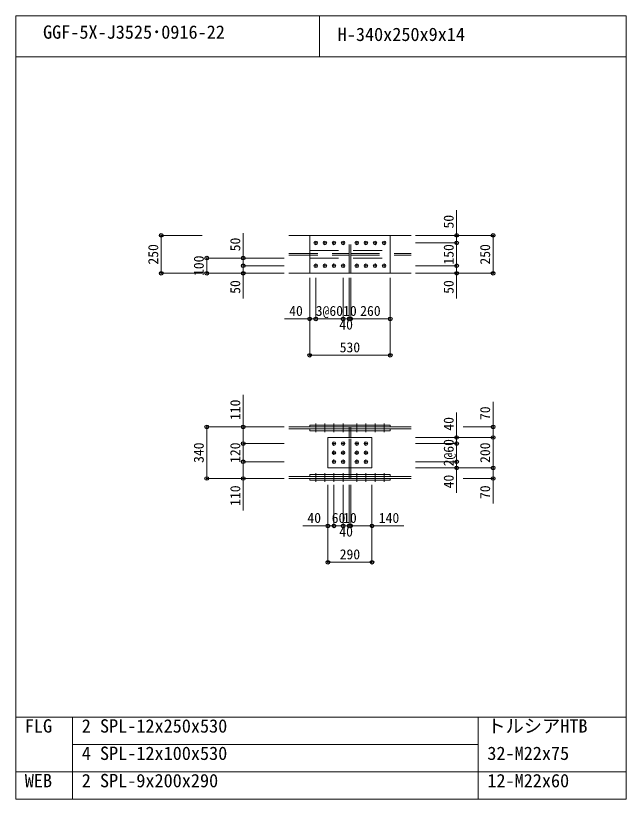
# Model space of a CAD drawing. Units: millimetres, scale not verified. Extents: x -8310 to 8310, y -4800 to 5700.
# Drawn here: x 4290 to 8310, y -4800 to 360 of the extents above; entities that cross this region are included whole.
import ezdxf
from ezdxf.enums import TextEntityAlignment as Align

# ---------------------------------------------------------------- set-up
doc = ezdxf.new("R2010")
doc.units = ezdxf.units.MM
doc.header["$LTSCALE"] = 30
doc.header["$PDMODE"] = 32
doc.header["$PDSIZE"] = 24
doc.linetypes.add('USER2', pattern=[9.525, 6.35, -3.175])
doc.layers.add('0-0', color=7, linetype='Continuous')
doc.layers.add('0-2', color=7, linetype='Continuous')
for name, color, linetype, lineweight in [('0-1', 7, 'Continuous', 18), ('0-5', 7, 'Continuous', 18), ('0-6', 7, 'USER2', 18), ('0-8', 7, 'Continuous', 18), ('0-9', 7, 'Continuous', 18), ('0-A', 7, 'Continuous', 18), ('0-B', 7, 'Continuous', 18)]:
    doc.layers.add(name, color=color, linetype=linetype, lineweight=lineweight)
doc.styles.add('ＭＳ ゴシック', font='')
doc.styles.get('ＭＳ ゴシック').set_extended_font_data('MS Gothic')

msp = doc.modelspace()

# ---------------------------------------------------------------- linework, layer by layer
at = {"layer": '0-0'}
for p in [(5248, -1086.5), (7193, -1086.5), (7433, -1086.5), (7193, -1136.5), (5548, -1236.5), (5788, -1236.5), (5788, -1286.5), (7193, -1286.5), (5248, -1336.5), (5548, -1336.5), (5788, -1336.5), (7193, -1336.5), (7433, -1336.5), (6225.5, -1636.5), (6265.5, -1636.5), (6445.5, -1636.5), (6485.5, -1636.5), (6495.5, -1636.5), (6755.5, -1636.5), (6225.5, -1876.5), (6755.5, -1876.5), (5548, -2347.5), (5788, -2347.5), (7433, -2347.5), (7193, -2417.5), (7433, -2417.5), (5788, -2457.5), (7193, -2457.5), (5788, -2577.5), (7193, -2577.5), (7193, -2617.5), (7433, -2617.5), (5548, -2687.5), (5788, -2687.5), (7433, -2687.5), (6345.5, -2999.5), (6385.5, -2999.5), (6445.5, -2999.5), (6485.5, -2999.5), (6495.5, -2999.5), (6635.5, -2999.5), (6345.5, -3239.5), (6635.5, -3239.5)]:
    msp.add_point(p, dxfattribs=at)
at = {"layer": '0-1'}
for p, q in [((4290, -4800), (4290, 360)), ((4290, 360), (8310, 360)), ((6290, 90), (6290, 360)), ((8310, -4800), (8310, 360)), ((4290, 90), (8310, 90)), ((4290, -4260), (8310, -4260)), ((4665, -4800), (4665, -4260)), ((7335, -4800), (7335, -4260)), ((4665, -4440), (7335, -4440)), ((4290, -4620), (8310, -4620)), ((4290, -4800), (8310, -4800))]:
    msp.add_line(p, q, dxfattribs=at)
at = {"layer": '0-5'}
for p, q in [((6088, -1086.5), (6485.5, -1086.5)), ((6225.5, -1086.5), (6755.5, -1086.5)), ((6225.5, -1336.5), (6225.5, -1086.5)), ((6495.5, -1086.5), (6893, -1086.5)), ((6088, -1336.5), (6485.5, -1336.5)), ((6495.5, -1336.5), (6893, -1336.5)), ((6088, -2347.5), (6485.5, -2347.5)), ((6225.5, -2335.5), (6755.5, -2335.5)), ((6225.5, -2347.5), (6225.5, -2335.5)), ((6225.5, -2361.5), (6755.5, -2361.5)), ((6225.5, -2373.5), (6225.5, -2361.5)), ((6485.5, -2417.5), (6485.5, -2373.5)), ((6495.5, -2347.5), (6893, -2347.5)), ((6495.5, -2361.5), (6495.5, -2347.5)), ((6495.5, -2361.5), (6893, -2361.5)), ((6495.5, -2417.5), (6495.5, -2373.5)), ((6345.5, -2417.5), (6635.5, -2417.5)), ((6345.5, -2617.5), (6345.5, -2417.5)), ((6485.5, -2661.5), (6485.5, -2617.5)), ((6495.5, -2661.5), (6495.5, -2617.5)), ((6088, -2673.5), (6485.5, -2673.5)), ((6225.5, -2661.5), (6485.5, -2661.5)), ((6225.5, -2673.5), (6225.5, -2661.5)), ((6225.5, -2673.5), (6485.5, -2673.5)), ((6485.5, -2661.5), (6755.5, -2661.5)), ((6485.5, -2673.5), (6755.5, -2673.5)), ((6755.5, -2673.5), (6755.5, -2661.5)), ((6225.5, -2687.5), (6485.5, -2687.5)), ((6225.5, -2699.5), (6225.5, -2687.5)), ((6225.5, -2699.5), (6485.5, -2699.5)), ((6485.5, -2687.5), (6755.5, -2687.5)), ((6485.5, -2699.5), (6755.5, -2699.5)), ((6495.5, -2687.5), (6893, -2687.5)), ((6755.5, -2699.5), (6755.5, -2687.5))]:
    msp.add_line(p, q, dxfattribs=at)
for points in [[(6225.5, -1336.5), (6755.5, -1336.5), (6755.5, -1086.5)], [(6088, -2361.5), (6485.5, -2361.5), (6485.5, -2347.5)], [(6225.5, -2347.5), (6755.5, -2347.5), (6755.5, -2335.5)], [(6225.5, -2373.5), (6755.5, -2373.5), (6755.5, -2361.5)], [(6345.5, -2617.5), (6635.5, -2617.5), (6635.5, -2417.5)], [(6088, -2687.5), (6485.5, -2687.5), (6485.5, -2673.5)], [(6495.5, -2687.5), (6495.5, -2673.5), (6893, -2673.5)]]:
    msp.add_lwpolyline(points, dxfattribs=at)
at = {"layer": '0-6'}
for p, q in [((6225.5, -1086.5), (6755.5, -1086.5)), ((6485.5, -1336.5), (6485.5, -1086.5)), ((6495.5, -1336.5), (6495.5, -1086.5)), ((6225.5, -1186.5), (6755.5, -1186.5)), ((6088, -1207), (6485.5, -1207)), ((6088, -1216), (6485.5, -1216)), ((6225.5, -1236.5), (6755.5, -1236.5)), ((6495.5, -1207), (6893, -1207)), ((6495.5, -1216), (6893, -1216)), ((6225.5, -1336.5), (6755.5, -1336.5)), ((6485.5, -2373.5), (6485.5, -2361.5)), ((6495.5, -2373.5), (6495.5, -2361.5)), ((6485.5, -2617.5), (6485.5, -2417.5)), ((6495.5, -2617.5), (6495.5, -2417.5)), ((6485.5, -2673.5), (6485.5, -2661.5)), ((6495.5, -2673.5), (6495.5, -2661.5))]:
    msp.add_line(p, q, dxfattribs=at)
at = {"layer": '0-8'}
for p, q in [((6265.5, -1147.5), (6265.5, -1125.5)), ((6325.5, -1147.5), (6325.5, -1125.5)), ((6385.5, -1147.5), (6385.5, -1125.5)), ((6445.5, -1147.5), (6445.5, -1125.5)), ((6535.5, -1147.5), (6535.5, -1125.5)), ((6595.5, -1147.5), (6595.5, -1125.5)), ((6655.5, -1147.5), (6655.5, -1125.5)), ((6715.5, -1147.5), (6715.5, -1125.5)), ((6254.5, -1136.5), (6276.5, -1136.5)), ((6314.5, -1136.5), (6336.5, -1136.5)), ((6374.5, -1136.5), (6396.5, -1136.5)), ((6434.5, -1136.5), (6456.5, -1136.5)), ((6524.5, -1136.5), (6546.5, -1136.5)), ((6584.5, -1136.5), (6606.5, -1136.5)), ((6644.5, -1136.5), (6666.5, -1136.5)), ((6704.5, -1136.5), (6726.5, -1136.5)), ((6254.5, -1286.5), (6276.5, -1286.5)), ((6265.5, -1297.5), (6265.5, -1275.5)), ((6314.5, -1286.5), (6336.5, -1286.5)), ((6325.5, -1297.5), (6325.5, -1275.5)), ((6374.5, -1286.5), (6396.5, -1286.5)), ((6385.5, -1297.5), (6385.5, -1275.5)), ((6434.5, -1286.5), (6456.5, -1286.5)), ((6445.5, -1297.5), (6445.5, -1275.5)), ((6524.5, -1286.5), (6546.5, -1286.5)), ((6535.5, -1297.5), (6535.5, -1275.5)), ((6584.5, -1286.5), (6606.5, -1286.5)), ((6595.5, -1297.5), (6595.5, -1275.5)), ((6644.5, -1286.5), (6666.5, -1286.5)), ((6655.5, -1297.5), (6655.5, -1275.5)), ((6704.5, -1286.5), (6726.5, -1286.5)), ((6715.5, -1297.5), (6715.5, -1275.5)), ((6374.5, -2457.5), (6396.5, -2457.5)), ((6385.5, -2468.5), (6385.5, -2446.5)), ((6434.5, -2457.5), (6456.5, -2457.5)), ((6445.5, -2468.5), (6445.5, -2446.5)), ((6524.5, -2457.5), (6546.5, -2457.5)), ((6535.5, -2468.5), (6535.5, -2446.5)), ((6584.5, -2457.5), (6606.5, -2457.5)), ((6595.5, -2468.5), (6595.5, -2446.5)), ((6374.5, -2517.5), (6396.5, -2517.5)), ((6385.5, -2528.5), (6385.5, -2506.5)), ((6434.5, -2517.5), (6456.5, -2517.5)), ((6445.5, -2528.5), (6445.5, -2506.5)), ((6524.5, -2517.5), (6546.5, -2517.5)), ((6535.5, -2528.5), (6535.5, -2506.5)), ((6584.5, -2517.5), (6606.5, -2517.5)), ((6595.5, -2528.5), (6595.5, -2506.5)), ((6374.5, -2577.5), (6396.5, -2577.5)), ((6385.5, -2588.5), (6385.5, -2566.5)), ((6434.5, -2577.5), (6456.5, -2577.5)), ((6445.5, -2588.5), (6445.5, -2566.5)), ((6524.5, -2577.5), (6546.5, -2577.5)), ((6535.5, -2588.5), (6535.5, -2566.5)), ((6584.5, -2577.5), (6606.5, -2577.5)), ((6595.5, -2588.5), (6595.5, -2566.5))]:
    msp.add_line(p, q, dxfattribs=at)
at = {"layer": '0-9'}
for p, q in [((6265.5, -2325.5), (6265.5, -2383.5)), ((6325.5, -2325.5), (6325.5, -2383.5)), ((6385.5, -2325.5), (6385.5, -2383.5)), ((6445.5, -2325.5), (6445.5, -2383.5)), ((6535.5, -2325.5), (6535.5, -2383.5)), ((6595.5, -2325.5), (6595.5, -2383.5)), ((6655.5, -2325.5), (6655.5, -2383.5)), ((6715.5, -2325.5), (6715.5, -2383.5)), ((6265.5, -2709.5), (6265.5, -2651.5)), ((6325.5, -2709.5), (6325.5, -2651.5)), ((6385.5, -2709.5), (6385.5, -2651.5)), ((6445.5, -2709.5), (6445.5, -2651.5)), ((6535.5, -2709.5), (6535.5, -2651.5)), ((6595.5, -2709.5), (6595.5, -2651.5)), ((6655.5, -2709.5), (6655.5, -2651.5)), ((6715.5, -2709.5), (6715.5, -2651.5))]:
    msp.add_line(p, q, dxfattribs=at)
at = {"layer": '0-A'}
for p, q in [((5518, -1086.5), (5248, -1086.5)), ((6923, -1086.5), (7193, -1086.5)), ((6923, -1086.5), (7433, -1086.5)), ((6923, -1136.5), (7193, -1136.5)), ((6058, -1236.5), (5548, -1236.5)), ((6058, -1236.5), (5788, -1236.5)), ((6058, -1286.5), (5788, -1286.5)), ((5788, -1501.5), (5788, -1286.5)), ((6923, -1286.5), (7193, -1286.5)), ((7193, -1501.5), (7193, -1286.5)), ((6058, -1336.5), (5788, -1336.5)), ((6923, -1336.5), (7193, -1336.5)), ((6225.5, -1366.5), (6225.5, -1636.5)), ((6225.5, -1366.5), (6225.5, -1876.5)), ((6265.5, -1366.5), (6265.5, -1636.5)), ((6265.5, -1366.5), (6265.5, -1636.5)), ((6445.5, -1366.5), (6445.5, -1636.5)), ((6445.5, -1366.5), (6445.5, -1636.5)), ((6485.5, -1366.5), (6485.5, -1636.5)), ((6485.5, -1366.5), (6485.5, -1636.5)), ((6495.5, -1366.5), (6495.5, -1636.5)), ((6495.5, -1366.5), (6495.5, -1636.5)), ((6755.5, -1366.5), (6755.5, -1636.5)), ((6755.5, -1366.5), (6755.5, -1876.5)), ((6060.5, -1636.5), (6265.5, -1636.5)), ((6265.5, -1636.5), (6445.5, -1636.5)), ((6445.5, -1636.5), (6485.5, -1636.5)), ((6485.5, -1636.5), (6495.5, -1636.5)), ((6495.5, -1636.5), (6755.5, -1636.5)), ((6225.5, -1876.5), (6755.5, -1876.5)), ((6058, -2347.5), (5548, -2347.5)), ((6058, -2347.5), (5788, -2347.5)), ((7236.41, -2347.5), (7433, -2347.5)), ((6923, -2417.5), (7193, -2417.5)), ((6923, -2417.5), (7433, -2417.5)), ((6058, -2457.5), (5788, -2457.5)), ((6923, -2457.5), (7193, -2457.5)), ((6058, -2577.5), (5788, -2577.5)), ((5788, -2897.5), (5788, -2577.5)), ((6923, -2577.5), (7193, -2577.5)), ((7193, -2782.5), (7193, -2577.5)), ((6923, -2617.5), (7193, -2617.5)), ((6923, -2617.5), (7433, -2617.5)), ((7433, -2852.5), (7433, -2617.5)), ((6058, -2687.5), (5788, -2687.5)), ((6345.5, -2729.5), (6345.5, -2999.5)), ((6345.5, -2729.5), (6345.5, -3239.5)), ((6385.5, -2729.5), (6385.5, -2999.5)), ((6385.5, -2729.5), (6385.5, -2999.5)), ((6445.5, -2729.5), (6445.5, -2999.5)), ((6445.5, -2729.5), (6445.5, -2999.5)), ((6485.5, -2729.5), (6485.5, -2999.5)), ((6485.5, -2729.5), (6485.5, -2999.5)), ((6495.5, -2729.5), (6495.5, -2999.5)), ((6495.5, -2729.5), (6495.5, -2999.5)), ((6635.5, -2729.5), (6635.5, -2999.5)), ((6635.5, -2729.5), (6635.5, -3239.5)), ((7236.41, -2687.5), (7433, -2687.5)), ((6180.5, -2999.5), (6385.5, -2999.5)), ((6385.5, -2999.5), (6445.5, -2999.5)), ((6445.5, -2999.5), (6485.5, -2999.5)), ((6485.5, -2999.5), (6495.5, -2999.5)), ((6495.5, -2999.5), (6845.5, -2999.5)), ((6345.5, -3239.5), (6635.5, -3239.5))]:
    msp.add_line(p, q, dxfattribs=at)
for points in [[(6923, -1136.5), (7193, -1136.5), (7193, -921.5)], [(6058, -1286.5), (5788, -1286.5), (5788, -1071.5)], [(5518, -1336.5), (5248, -1336.5), (5248, -1086.5)], [(6923, -1336.5), (7433, -1336.5), (7433, -1086.5)], [(6923, -1286.5), (7193, -1286.5), (7193, -1136.5)], [(6058, -1336.5), (5548, -1336.5), (5548, -1236.5)], [(6058, -2457.5), (5788, -2457.5), (5788, -2137.5)], [(6923, -2417.5), (7433, -2417.5), (7433, -2182.5)], [(6923, -2457.5), (7193, -2457.5), (7193, -2252.5)], [(6058, -2687.5), (5548, -2687.5), (5548, -2347.5)], [(6923, -2617.5), (7433, -2617.5), (7433, -2417.5)], [(6058, -2577.5), (5788, -2577.5), (5788, -2457.5)], [(6923, -2577.5), (7193, -2577.5), (7193, -2457.5)]]:
    msp.add_lwpolyline(points, dxfattribs=at)
at = {"layer": '0-B'}
for centre in [(6265.5, -1136.5), (6325.5, -1136.5), (6385.5, -1136.5), (6445.5, -1136.5), (6535.5, -1136.5), (6595.5, -1136.5), (6655.5, -1136.5), (6715.5, -1136.5), (6265.5, -1286.5), (6325.5, -1286.5), (6385.5, -1286.5), (6445.5, -1286.5), (6535.5, -1286.5), (6595.5, -1286.5), (6655.5, -1286.5), (6715.5, -1286.5), (6385.5, -2457.5), (6445.5, -2457.5), (6535.5, -2457.5), (6595.5, -2457.5), (6385.5, -2517.5), (6445.5, -2517.5), (6535.5, -2517.5), (6595.5, -2517.5), (6385.5, -2577.5), (6445.5, -2577.5), (6535.5, -2577.5), (6595.5, -2577.5)]:
    msp.add_circle(centre, 12, dxfattribs=at)

# ---------------------------------------------------------------- texts
at = {"layer": '0-2', "style": 'ＭＳ ゴシック'}
for s, p in [('GGF-5X-J3525･0916-22', (4470, 181.8)), ('H-340x250x9x14', (6410, 166.8)), ('FLG', (4350, -4387.2)), ('2', (4725, -4387.2)), ('SPL-12x250x530', (4845, -4387.2)), ('トルシアHTB', (7395, -4387.2)), ('4', (4725, -4567.2)), ('SPL-12x100x530', (4845, -4567.2)), ('32-M22x75', (7395, -4567.2)), ('WEB', (4350, -4747.2)), ('2', (4725, -4747.2)), ('SPL-9x200x290', (4845, -4747.2)), ('12-M22x60', (7395, -4747.2))]:
    msp.add_text(s, height=87.98, dxfattribs=at).set_placement(p, align=Align.BOTTOM_LEFT)
at = {"layer": '0-A', "style": 'ＭＳ ゴシック'}
for s, p in [('50', (7193, -1041.5)), ('50', (5788, -1191.5)), ('250', (5248, -1279)), ('150', (7193, -1279)), ('250', (7433, -1279)), ('100', (5548, -1354)), ('50', (5788, -1471.5)), ('50', (7193, -1471.5)), ('110', (5788, -2302.5)), ('70', (7433, -2302.5)), ('40', (7193, -2372.5)), ('340', (5548, -2585)), ('120', (5788, -2585)), ('2@60', (7193, -2607.5)), ('200', (7433, -2585)), ('40', (7193, -2752.5)), ('110', (5788, -2867.5)), ('70', (7433, -2822.5))]:
    msp.add_text(s, height=65.98, rotation=90, dxfattribs=at).set_placement(p, align=Align.BOTTOM_LEFT)
for s, p in [('40', (6090.5, -1636.5)), ('3@60', (6265.5, -1636.5)), ('10', (6445.5, -1636.5)), ('260', (6558, -1636.5)), ('40', (6420.5, -1726.5)), ('530', (6423, -1876.5)), ('40', (6210.5, -2999.5)), ('60', (6370.5, -2999.5)), ('10', (6445.5, -2999.5)), ('140', (6680.5, -2999.5)), ('40', (6420.5, -3089.5)), ('290', (6423, -3239.5))]:
    msp.add_text(s, height=65.98, dxfattribs=at).set_placement(p, align=Align.BOTTOM_LEFT)

doc.saveas('drawing.dxf')
